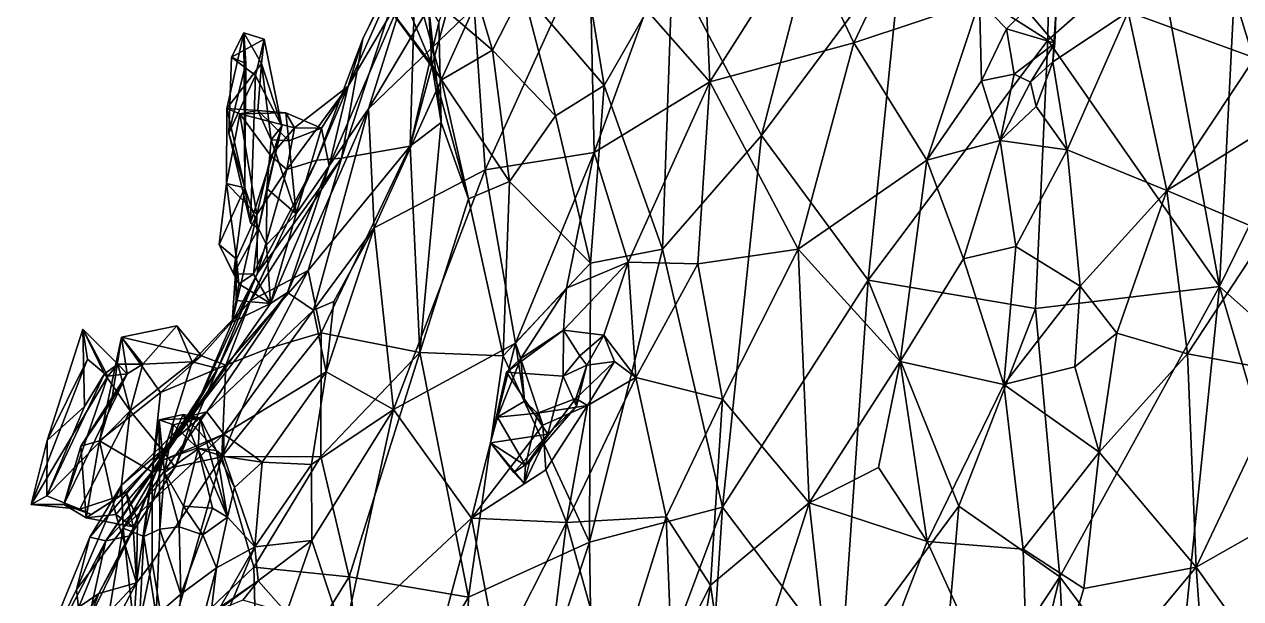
# Model space of a CAD drawing. Header units: metres. Extents: x -0.18 to 0.19, y -0.5 to 0.5.
# Drawn here: x -0.1626 to 0.0336, y 0.1665 to 0.2593 of the extents above; entities that cross this region are included whole.
import ezdxf

# ---------------------------------------------------------------- set-up
doc = ezdxf.new("R2010")
doc.units = ezdxf.units.M

msp = doc.modelspace()

# ---------------------------------------------------------------- linework, layer by layer
at = {"layer": 'Bison'}
for points in [[(0.002981, 0.295977, 0.19899), (-0.021069, 0.2717, 0.213526), (0.002498, 0.256706, 0.234756)], [(0.002498, 0.256706, 0.234756), (0.020011, 0.272136, 0.210443), (0.002981, 0.295977, 0.19899)], [(-0.107091, 0.245607, -0.021538), (-0.100894, 0.26551, 0.011838), (-0.083436, 0.285502, -0.015271)], [(-0.083436, 0.285502, -0.015271), (-0.090079, 0.262039, -0.052742), (-0.107091, 0.245607, -0.021538)], [(-0.016802, 0.281571, -0.135172), (-0.028829, 0.25627, -0.129634), (-0.037026, 0.273678, -0.120817)], [(-0.008512, 0.263023, -0.143715), (-0.028829, 0.25627, -0.129634), (-0.016802, 0.281571, -0.135172)], [(-0.052071, 0.249947, -0.115874), (-0.062323, 0.261654, -0.101345), (-0.053407, 0.280074, -0.105469)], [(-0.053407, 0.280074, -0.105469), (-0.037026, 0.273678, -0.120817), (-0.052071, 0.249947, -0.115874)], [(-0.110387, 0.249286, 0.035088), (-0.097791, 0.277642, 0.047705), (-0.100894, 0.26551, 0.011838)], [(-0.110387, 0.249286, 0.035088), (-0.108056, 0.256926, 0.063908), (-0.097791, 0.277642, 0.047705)], [(-0.099383, 0.274728, 0.087332), (-0.097791, 0.277642, 0.047705), (-0.108056, 0.256926, 0.063908)], [(0.035678, 0.277322, -0.121723), (0.035883, 0.253834, -0.127072), (0.015464, 0.261295, -0.137858)], [(-0.073424, 0.275467, 0.149866), (-0.082237, 0.264725, 0.152268), (-0.069082, 0.249378, 0.166633)], [(-0.058074, 0.268648, 0.175119), (-0.073424, 0.275467, 0.149866), (-0.069082, 0.249378, 0.166633)], [(-0.111496, 0.237636, 0.086246), (-0.099383, 0.274728, 0.087332), (-0.108056, 0.256926, 0.063908)], [(-0.100411, 0.239605, 0.11357), (-0.099383, 0.274728, 0.087332), (-0.111496, 0.237636, 0.086246)], [(-0.092038, 0.270297, 0.113765), (-0.099383, 0.274728, 0.087332), (-0.100411, 0.239605, 0.11357)], [(-0.071448, 0.272866, -0.08375), (-0.088305, 0.235746, -0.082258), (-0.090079, 0.262039, -0.052742)], [(-0.07069, 0.238583, -0.102286), (-0.088305, 0.235746, -0.082258), (-0.071448, 0.272866, -0.08375)], [(-0.071448, 0.272866, -0.08375), (-0.062323, 0.261654, -0.101345), (-0.07069, 0.238583, -0.102286)], [(-0.058074, 0.268648, 0.175119), (-0.043702, 0.241285, 0.21025), (-0.035345, 0.273624, 0.193501)], [(-0.037026, 0.273678, -0.120817), (-0.028829, 0.25627, -0.129634), (-0.052071, 0.249947, -0.115874)], [(-0.043702, 0.241285, 0.21025), (-0.021069, 0.2717, 0.213526), (-0.035345, 0.273624, 0.193501)], [(-0.099643, 0.265844, 0.129969), (-0.087121, 0.255113, 0.144913), (-0.092025, 0.271609, 0.139044)], [(-0.092025, 0.271609, 0.139044), (-0.087121, 0.255113, 0.144913), (-0.082237, 0.264725, 0.152268)], [(-0.026497, 0.217948, 0.24262), (-0.021069, 0.2717, 0.213526), (-0.043702, 0.241285, 0.21025)], [(0.002498, 0.256706, 0.234756), (-0.021069, 0.2717, 0.213526), (-0.026497, 0.217948, 0.24262)], [(0.002498, 0.256706, 0.234756), (0.030162, 0.216927, 0.239333), (0.020011, 0.272136, 0.210443)], [(0.020011, 0.272136, 0.210443), (0.030162, 0.216927, 0.239333), (0.032543, 0.263982, 0.206955)], [(-0.104418, 0.270594, 0.113237), (-0.096903, 0.252782, 0.127214), (-0.106565, 0.265614, 0.120141)], [(-0.104418, 0.270594, 0.113237), (-0.097441, 0.262354, 0.120073), (-0.096903, 0.252782, 0.127214)], [(-0.095789, 0.259529, 0.11866), (-0.092038, 0.270297, 0.113765), (-0.100411, 0.239605, 0.11357)], [(-0.059675, 0.222939, 0.191459), (-0.058074, 0.268648, 0.175119), (-0.069082, 0.249378, 0.166633)], [(-0.043702, 0.241285, 0.21025), (-0.058074, 0.268648, 0.175119), (-0.059675, 0.222939, 0.191459)], [(-0.113452, 0.236424, 0.008786), (-0.100894, 0.26551, 0.011838), (-0.107091, 0.245607, -0.021538)], [(-0.100894, 0.26551, 0.011838), (-0.113452, 0.236424, 0.008786), (-0.110387, 0.249286, 0.035088)], [(-0.099643, 0.265844, 0.129969), (-0.106565, 0.265614, 0.120141), (-0.09534, 0.250285, 0.137505)], [(-0.09534, 0.250285, 0.137505), (-0.106565, 0.265614, 0.120141), (-0.096903, 0.252782, 0.127214)], [(-0.09534, 0.250285, 0.137505), (-0.087121, 0.255113, 0.144913), (-0.099643, 0.265844, 0.129969)], [(-0.082237, 0.264725, 0.152268), (-0.087121, 0.255113, 0.144913), (-0.076953, 0.244501, 0.158602)], [(-0.082237, 0.264725, 0.152268), (-0.076953, 0.244501, 0.158602), (-0.069082, 0.249378, 0.166633)], [(-0.008512, 0.263023, -0.143715), (-0.017058, 0.237318, -0.136712), (-0.028829, 0.25627, -0.129634)], [(-0.017058, 0.237318, -0.136712), (-0.008512, 0.263023, -0.143715), (-0.008196, 0.25012, -0.146245)], [(-0.008512, 0.263023, -0.143715), (-0.001015, 0.261629, -0.150935), (-0.004193, 0.258559, -0.154022)], [(-0.004193, 0.258559, -0.154022), (-0.008196, 0.25012, -0.146245), (-0.008512, 0.263023, -0.143715)], [(0.030162, 0.216927, 0.239333), (0.040524, 0.23803, 0.214196), (0.032543, 0.263982, 0.206955)], [(0.040524, 0.23803, 0.214196), (0.040503, 0.262867, 0.199324), (0.032543, 0.263982, 0.206955)], [(-0.090079, 0.262039, -0.052742), (-0.106182, 0.226392, -0.055138), (-0.107091, 0.245607, -0.021538)], [(-0.090079, 0.262039, -0.052742), (-0.088305, 0.235746, -0.082258), (-0.106182, 0.226392, -0.055138)], [(-0.095789, 0.259529, 0.11866), (-0.095376, 0.243376, 0.126733), (-0.097441, 0.262354, 0.120073)], [(-0.096903, 0.252782, 0.127214), (-0.097441, 0.262354, 0.120073), (-0.095376, 0.243376, 0.126733)], [(-0.062323, 0.261654, -0.101345), (-0.052071, 0.249947, -0.115874), (-0.07069, 0.238583, -0.102286)], [(-0.001015, 0.261629, -0.150935), (0.00361, 0.2562, -0.156651), (-0.004193, 0.258559, -0.154022)], [(-0.001015, 0.261629, -0.150935), (0.003823, 0.262026, -0.147932), (0.00361, 0.2562, -0.156651)], [(0.00361, 0.2562, -0.156651), (0.003823, 0.262026, -0.147932), (0.003292, 0.253187, -0.146191)], [(0.003823, 0.262026, -0.147932), (0.015464, 0.261295, -0.137858), (0.003292, 0.253187, -0.146191)], [(0.003292, 0.253187, -0.146191), (0.015464, 0.261295, -0.137858), (0.005618, 0.239004, -0.144301)], [(0.015464, 0.261295, -0.137858), (0.021676, 0.23244, -0.134062), (0.005618, 0.239004, -0.144301)], [(0.015464, 0.261295, -0.137858), (0.035883, 0.253834, -0.127072), (0.021676, 0.23244, -0.134062)], [(-0.100411, 0.239605, 0.11357), (-0.095376, 0.243376, 0.126733), (-0.095789, 0.259529, 0.11866)], [(-0.127218, 0.257868, -0.013602), (-0.127095, 0.23287, -0.005795), (-0.129962, 0.245638, 0.00713)], [(-0.127218, 0.257868, -0.013602), (-0.129962, 0.245638, 0.00713), (-0.124388, 0.252933, -0.004897)], [(-0.123933, 0.256841, -0.015615), (-0.129206, 0.253964, -0.019741), (-0.127218, 0.257868, -0.013602)], [(-0.129206, 0.253964, -0.019741), (-0.126935, 0.25292, -0.015453), (-0.127218, 0.257868, -0.013602)], [(-0.126935, 0.25292, -0.015453), (-0.127095, 0.23287, -0.005795), (-0.127218, 0.257868, -0.013602)], [(-0.123933, 0.256841, -0.015615), (-0.127218, 0.257868, -0.013602), (-0.124388, 0.252933, -0.004897)], [(-0.002953, 0.251205, -0.152131), (-0.008196, 0.25012, -0.146245), (-0.004193, 0.258559, -0.154022)], [(-0.004193, 0.258559, -0.154022), (0.00361, 0.2562, -0.156651), (-0.002953, 0.251205, -0.152131)], [(-0.123933, 0.256841, -0.015615), (-0.125361, 0.251018, -0.020542), (-0.129206, 0.253964, -0.019741)], [(-0.125361, 0.251018, -0.020542), (-0.123933, 0.256841, -0.015615), (-0.121107, 0.242815, -0.007391)], [(-0.121107, 0.242815, -0.007391), (-0.123933, 0.256841, -0.015615), (-0.124388, 0.252933, -0.004897)], [(-0.115451, 0.237324, 0.059103), (-0.108056, 0.256926, 0.063908), (-0.110387, 0.249286, 0.035088)], [(-0.111496, 0.237636, 0.086246), (-0.108056, 0.256926, 0.063908), (-0.115451, 0.237324, 0.059103)], [(-0.028829, 0.25627, -0.129634), (-0.03778, 0.222947, -0.130308), (-0.052071, 0.249947, -0.115874)], [(-0.017058, 0.237318, -0.136712), (-0.03778, 0.222947, -0.130308), (-0.028829, 0.25627, -0.129634)], [(0.00047, 0.213353, 0.254604), (0.002498, 0.256706, 0.234756), (-0.026497, 0.217948, 0.24262)], [(0.00361, 0.2562, -0.156651), (-0.000333, 0.249905, -0.148883), (-0.002953, 0.251205, -0.152131)], [(0.00361, 0.2562, -0.156651), (0.003292, 0.253187, -0.146191), (-0.000333, 0.249905, -0.148883)], [(0.002498, 0.256706, 0.234756), (0.00047, 0.213353, 0.254604), (0.030162, 0.216927, 0.239333)], [(-0.129206, 0.253964, -0.019741), (-0.125361, 0.251018, -0.020542), (-0.129649, 0.241697, -0.017805)], [(-0.126935, 0.25292, -0.015453), (-0.129206, 0.253964, -0.019741), (-0.129649, 0.241697, -0.017805)], [(-0.09534, 0.250285, 0.137505), (-0.084359, 0.233853, 0.154418), (-0.087121, 0.255113, 0.144913)], [(-0.087121, 0.255113, 0.144913), (-0.084359, 0.233853, 0.154418), (-0.076953, 0.244501, 0.158602)], [(0.000587, 0.246012, -0.145771), (-0.000333, 0.249905, -0.148883), (0.003292, 0.253187, -0.146191)], [(0.000587, 0.246012, -0.145771), (0.003292, 0.253187, -0.146191), (0.005618, 0.239004, -0.144301)], [(0.036148, 0.241427, -0.128347), (0.021676, 0.23244, -0.134062), (0.035883, 0.253834, -0.127072)], [(-0.124388, 0.252933, -0.004897), (-0.129962, 0.245638, 0.00713), (-0.124968, 0.245319, 0.009511)], [(-0.127095, 0.23287, -0.005795), (-0.126935, 0.25292, -0.015453), (-0.129649, 0.241697, -0.017805)], [(-0.124388, 0.252933, -0.004897), (-0.124968, 0.245319, 0.009511), (-0.122829, 0.240616, 0.004494)], [(-0.121107, 0.242815, -0.007391), (-0.124388, 0.252933, -0.004897), (-0.122829, 0.240616, 0.004494)], [(-0.090983, 0.231073, 0.141822), (-0.096903, 0.252782, 0.127214), (-0.095376, 0.243376, 0.126733)], [(-0.09534, 0.250285, 0.137505), (-0.096903, 0.252782, 0.127214), (-0.090983, 0.231073, 0.141822)], [(-0.005217, 0.240492, -0.143097), (-0.008196, 0.25012, -0.146245), (-0.002953, 0.251205, -0.152131)], [(-0.005217, 0.240492, -0.143097), (-0.002953, 0.251205, -0.152131), (-0.000333, 0.249905, -0.148883)], [(-0.125361, 0.251018, -0.020542), (-0.12613, 0.227171, -0.009727), (-0.129649, 0.241697, -0.017805)], [(-0.125361, 0.251018, -0.020542), (-0.121107, 0.242815, -0.007391), (-0.12613, 0.227171, -0.009727)], [(-0.115451, 0.237324, 0.059103), (-0.110387, 0.249286, 0.035088), (-0.120308, 0.235836, 0.039008)], [(-0.119035, 0.24252, 0.027404), (-0.120308, 0.235836, 0.039008), (-0.110387, 0.249286, 0.035088)], [(-0.110387, 0.249286, 0.035088), (-0.114678, 0.242468, 0.022063), (-0.119035, 0.24252, 0.027404)], [(-0.110387, 0.249286, 0.035088), (-0.113452, 0.236424, 0.008786), (-0.114678, 0.242468, 0.022063)], [(-0.084359, 0.233853, 0.154418), (-0.09534, 0.250285, 0.137505), (-0.090983, 0.231073, 0.141822)], [(-0.069082, 0.249378, 0.166633), (-0.076953, 0.244501, 0.158602), (-0.071277, 0.220702, 0.17227)], [(-0.069082, 0.249378, 0.166633), (-0.071277, 0.220702, 0.17227), (-0.059675, 0.222939, 0.191459)], [(-0.07069, 0.238583, -0.102286), (-0.052071, 0.249947, -0.115874), (-0.065215, 0.220848, -0.118756)], [(-0.065215, 0.220848, -0.118756), (-0.052071, 0.249947, -0.115874), (-0.053982, 0.220583, -0.126327)], [(-0.03778, 0.222947, -0.130308), (-0.053982, 0.220583, -0.126327), (-0.052071, 0.249947, -0.115874)], [(-0.005217, 0.240492, -0.143097), (-0.017058, 0.237318, -0.136712), (-0.008196, 0.25012, -0.146245)], [(-0.000333, 0.249905, -0.148883), (0.000587, 0.246012, -0.145771), (-0.005217, 0.240492, -0.143097)], [(-0.129962, 0.245638, 0.00713), (-0.127095, 0.23287, -0.005795), (-0.130052, 0.233532, 0.011308)], [(-0.130052, 0.233532, 0.011308), (-0.127892, 0.244827, 0.019827), (-0.129962, 0.245638, 0.00713)], [(-0.127892, 0.244827, 0.019827), (-0.124968, 0.245319, 0.009511), (-0.129962, 0.245638, 0.00713)], [(-0.127892, 0.244827, 0.019827), (-0.120431, 0.244971, 0.018674), (-0.124968, 0.245319, 0.009511)], [(-0.119965, 0.240431, 0.013519), (-0.122829, 0.240616, 0.004494), (-0.124968, 0.245319, 0.009511)], [(-0.119965, 0.240431, 0.013519), (-0.124968, 0.245319, 0.009511), (-0.120431, 0.244971, 0.018674)], [(-0.107091, 0.245607, -0.021538), (-0.115974, 0.213072, -0.032063), (-0.120212, 0.215917, -0.00347)], [(-0.113452, 0.236424, 0.008786), (-0.107091, 0.245607, -0.021538), (-0.120212, 0.215917, -0.00347)], [(-0.106182, 0.226392, -0.055138), (-0.115974, 0.213072, -0.032063), (-0.107091, 0.245607, -0.021538)], [(-0.005217, 0.240492, -0.143097), (0.000587, 0.246012, -0.145771), (0.005618, 0.239004, -0.144301)], [(-0.130052, 0.233532, 0.011308), (-0.125132, 0.228531, 0.028109), (-0.127892, 0.244827, 0.019827)], [(-0.120431, 0.244971, 0.018674), (-0.127892, 0.244827, 0.019827), (-0.119035, 0.24252, 0.027404)], [(-0.125132, 0.228531, 0.028109), (-0.122884, 0.238006, 0.028427), (-0.127892, 0.244827, 0.019827)], [(-0.127892, 0.244827, 0.019827), (-0.122884, 0.238006, 0.028427), (-0.119035, 0.24252, 0.027404)], [(-0.120431, 0.244971, 0.018674), (-0.114678, 0.242468, 0.022063), (-0.119965, 0.240431, 0.013519)], [(-0.119035, 0.24252, 0.027404), (-0.114678, 0.242468, 0.022063), (-0.120431, 0.244971, 0.018674)], [(-0.095376, 0.243376, 0.126733), (-0.100411, 0.239605, 0.11357), (-0.098821, 0.206255, 0.140696)], [(-0.095376, 0.243376, 0.126733), (-0.098821, 0.206255, 0.140696), (-0.090983, 0.231073, 0.141822)], [(-0.071277, 0.220702, 0.17227), (-0.076953, 0.244501, 0.158602), (-0.084359, 0.233853, 0.154418)], [(-0.129649, 0.241697, -0.017805), (-0.12613, 0.227171, -0.009727), (-0.127095, 0.23287, -0.005795)], [(-0.12613, 0.227171, -0.009727), (-0.121107, 0.242815, -0.007391), (-0.124866, 0.226268, -0.004048)], [(-0.121107, 0.242815, -0.007391), (-0.123501, 0.232737, 0.002658), (-0.124866, 0.226268, -0.004048)], [(-0.122829, 0.240616, 0.004494), (-0.123501, 0.232737, 0.002658), (-0.121107, 0.242815, -0.007391)], [(-0.119035, 0.24252, 0.027404), (-0.122884, 0.238006, 0.028427), (-0.120308, 0.235836, 0.039008)], [(-0.11881, 0.228654, 0.009773), (-0.119965, 0.240431, 0.013519), (-0.114678, 0.242468, 0.022063)], [(-0.114678, 0.242468, 0.022063), (-0.113452, 0.236424, 0.008786), (-0.11881, 0.228654, 0.009773)], [(0.036148, 0.241427, -0.128347), (0.037854, 0.225581, -0.127014), (0.021676, 0.23244, -0.134062)], [(-0.123501, 0.232737, 0.002658), (-0.122829, 0.240616, 0.004494), (-0.11881, 0.228654, 0.009773)], [(-0.119965, 0.240431, 0.013519), (-0.11881, 0.228654, 0.009773), (-0.122829, 0.240616, 0.004494)], [(-0.111496, 0.237636, 0.086246), (-0.116836, 0.219485, 0.109625), (-0.100411, 0.239605, 0.11357)], [(-0.100411, 0.239605, 0.11357), (-0.116836, 0.219485, 0.109625), (-0.114772, 0.209443, 0.126552)], [(-0.100411, 0.239605, 0.11357), (-0.114772, 0.209443, 0.126552), (-0.098821, 0.206255, 0.140696)], [(-0.059675, 0.222939, 0.191459), (-0.050011, 0.181244, 0.220756), (-0.043702, 0.241285, 0.21025)], [(-0.050011, 0.181244, 0.220756), (-0.026497, 0.217948, 0.24262), (-0.043702, 0.241285, 0.21025)], [(-0.017058, 0.237318, -0.136712), (-0.005217, 0.240492, -0.143097), (-0.011097, 0.221402, -0.139752)], [(-0.00269, 0.223347, -0.145108), (-0.011097, 0.221402, -0.139752), (-0.005217, 0.240492, -0.143097)], [(-0.00269, 0.223347, -0.145108), (-0.005217, 0.240492, -0.143097), (0.005618, 0.239004, -0.144301)], [(-0.122358, 0.222741, 0.074562), (-0.126162, 0.214621, 0.09447), (-0.111496, 0.237636, 0.086246)], [(-0.126162, 0.214621, 0.09447), (-0.116836, 0.219485, 0.109625), (-0.111496, 0.237636, 0.086246)], [(-0.120308, 0.235836, 0.039008), (-0.122884, 0.238006, 0.028427), (-0.125132, 0.228531, 0.028109)], [(-0.111496, 0.237636, 0.086246), (-0.115451, 0.237324, 0.059103), (-0.122358, 0.222741, 0.074562)], [(-0.088305, 0.235746, -0.082258), (-0.07069, 0.238583, -0.102286), (-0.083387, 0.20776, -0.109637)], [(-0.083387, 0.20776, -0.109637), (-0.07069, 0.238583, -0.102286), (-0.075169, 0.216658, -0.113403)], [(-0.07069, 0.238583, -0.102286), (-0.065215, 0.220848, -0.118756), (-0.075169, 0.216658, -0.113403)], [(0.007696, 0.216969, -0.144329), (-0.00269, 0.223347, -0.145108), (0.005618, 0.239004, -0.144301)], [(0.007696, 0.216969, -0.144329), (0.005618, 0.239004, -0.144301), (0.021676, 0.23244, -0.134062)], [(0.046369, 0.202513, 0.220374), (0.040524, 0.23803, 0.214196), (0.030162, 0.216927, 0.239333)], [(-0.120308, 0.235836, 0.039008), (-0.125132, 0.228531, 0.028109), (-0.125006, 0.219069, 0.0534)], [(-0.122358, 0.222741, 0.074562), (-0.115451, 0.237324, 0.059103), (-0.125006, 0.219069, 0.0534)], [(-0.115451, 0.237324, 0.059103), (-0.120308, 0.235836, 0.039008), (-0.125006, 0.219069, 0.0534)], [(-0.122922, 0.214173, 0.013275), (-0.11881, 0.228654, 0.009773), (-0.113452, 0.236424, 0.008786)], [(-0.120212, 0.215917, -0.00347), (-0.122922, 0.214173, 0.013275), (-0.113452, 0.236424, 0.008786)], [(-0.088305, 0.235746, -0.082258), (-0.103085, 0.197069, -0.087605), (-0.106182, 0.226392, -0.055138)], [(-0.088305, 0.235746, -0.082258), (-0.083387, 0.20776, -0.109637), (-0.103085, 0.197069, -0.087605)], [(-0.017058, 0.237318, -0.136712), (-0.021314, 0.204795, -0.132317), (-0.03778, 0.222947, -0.130308)], [(-0.017058, 0.237318, -0.136712), (-0.011097, 0.221402, -0.139752), (-0.021314, 0.204795, -0.132317)], [(-0.130052, 0.233532, 0.011308), (-0.131197, 0.223701, 0.00681), (-0.128388, 0.221303, 0.018417)], [(-0.127095, 0.23287, -0.005795), (-0.131197, 0.223701, 0.00681), (-0.130052, 0.233532, 0.011308)], [(-0.128388, 0.221303, 0.018417), (-0.125132, 0.228531, 0.028109), (-0.130052, 0.233532, 0.011308)], [(-0.084359, 0.233853, 0.154418), (-0.090983, 0.231073, 0.141822), (-0.085367, 0.205714, 0.159981)], [(-0.071277, 0.220702, 0.17227), (-0.084359, 0.233853, 0.154418), (-0.085367, 0.205714, 0.159981)], [(-0.131197, 0.223701, 0.00681), (-0.127095, 0.23287, -0.005795), (-0.128887, 0.218949, 0.002835)], [(-0.124866, 0.226268, -0.004048), (-0.128887, 0.218949, 0.002835), (-0.127095, 0.23287, -0.005795)], [(-0.124866, 0.226268, -0.004048), (-0.127095, 0.23287, -0.005795), (-0.12613, 0.227171, -0.009727)], [(-0.123563, 0.223645, 0.007602), (-0.124866, 0.226268, -0.004048), (-0.123501, 0.232737, 0.002658)], [(-0.123501, 0.232737, 0.002658), (-0.11881, 0.228654, 0.009773), (-0.123563, 0.223645, 0.007602)], [(0.013603, 0.209385, -0.13629), (0.007696, 0.216969, -0.144329), (0.021676, 0.23244, -0.134062)], [(0.025001, 0.206019, -0.131538), (0.013603, 0.209385, -0.13629), (0.021676, 0.23244, -0.134062)], [(0.037854, 0.225581, -0.127014), (0.025001, 0.206019, -0.131538), (0.021676, 0.23244, -0.134062)], [(-0.098821, 0.206255, 0.140696), (-0.085367, 0.205714, 0.159981), (-0.090983, 0.231073, 0.141822)], [(-0.128388, 0.221303, 0.018417), (-0.129131, 0.211171, 0.031741), (-0.125132, 0.228531, 0.028109)], [(-0.125006, 0.219069, 0.0534), (-0.125132, 0.228531, 0.028109), (-0.129131, 0.211171, 0.031741)], [(-0.11881, 0.228654, 0.009773), (-0.122922, 0.214173, 0.013275), (-0.123563, 0.223645, 0.007602)], [(-0.128887, 0.218949, 0.002835), (-0.124866, 0.226268, -0.004048), (-0.125669, 0.218895, 0.008798)], [(-0.124866, 0.226268, -0.004048), (-0.123563, 0.223645, 0.007602), (-0.125669, 0.218895, 0.008798)], [(-0.106182, 0.226392, -0.055138), (-0.112735, 0.214474, -0.047451), (-0.115974, 0.213072, -0.032063)], [(-0.112735, 0.214474, -0.047451), (-0.106182, 0.226392, -0.055138), (-0.113974, 0.203123, -0.054409)], [(-0.106182, 0.226392, -0.055138), (-0.103085, 0.197069, -0.087605), (-0.113974, 0.203123, -0.054409)], [(0.037854, 0.225581, -0.127014), (0.041325, 0.203029, -0.131385), (0.025001, 0.206019, -0.131538)], [(-0.131404, 0.203659, 0.078994), (-0.122358, 0.222741, 0.074562), (-0.125006, 0.219069, 0.0534)], [(-0.131404, 0.203659, 0.078994), (-0.126162, 0.214621, 0.09447), (-0.122358, 0.222741, 0.074562)], [(-0.128049, 0.217363, 0.012581), (-0.128388, 0.221303, 0.018417), (-0.131197, 0.223701, 0.00681)], [(-0.128049, 0.217363, 0.012581), (-0.131197, 0.223701, 0.00681), (-0.128887, 0.218949, 0.002835)], [(-0.125669, 0.218895, 0.008798), (-0.123563, 0.223645, 0.007602), (-0.122922, 0.214173, 0.013275)], [(-0.059675, 0.222939, 0.191459), (-0.071277, 0.220702, 0.17227), (-0.071457, 0.175612, 0.184801)], [(-0.059675, 0.222939, 0.191459), (-0.071457, 0.175612, 0.184801), (-0.050011, 0.181244, 0.220756)], [(-0.03778, 0.222947, -0.130308), (-0.049996, 0.198687, -0.133787), (-0.053982, 0.220583, -0.126327)], [(-0.03778, 0.222947, -0.130308), (-0.035996, 0.18197, -0.131551), (-0.049996, 0.198687, -0.133787)], [(-0.03778, 0.222947, -0.130308), (-0.021314, 0.204795, -0.132317), (-0.035996, 0.18197, -0.131551)], [(-0.011097, 0.221402, -0.139752), (-0.00269, 0.223347, -0.145108), (-0.004595, 0.201057, -0.139804)], [(-0.004595, 0.201057, -0.139804), (-0.00269, 0.223347, -0.145108), (0.007696, 0.216969, -0.144329)], [(-0.128388, 0.221303, 0.018417), (-0.12849, 0.214655, 0.019016), (-0.129131, 0.211171, 0.031741)], [(-0.128049, 0.217363, 0.012581), (-0.12849, 0.214655, 0.019016), (-0.128388, 0.221303, 0.018417)], [(-0.085367, 0.205714, 0.159981), (-0.071457, 0.175612, 0.184801), (-0.071277, 0.220702, 0.17227)], [(-0.075169, 0.216658, -0.113403), (-0.065215, 0.220848, -0.118756), (-0.075632, 0.209855, -0.124466)], [(-0.075632, 0.209855, -0.124466), (-0.065215, 0.220848, -0.118756), (-0.069129, 0.209072, -0.126466)], [(-0.065215, 0.220848, -0.118756), (-0.063963, 0.202192, -0.131947), (-0.069129, 0.209072, -0.126466)], [(-0.063963, 0.202192, -0.131947), (-0.065215, 0.220848, -0.118756), (-0.053982, 0.220583, -0.126327)], [(-0.053982, 0.220583, -0.126327), (-0.049996, 0.198687, -0.133787), (-0.063963, 0.202192, -0.131947)], [(-0.004595, 0.201057, -0.139804), (-0.021314, 0.204795, -0.132317), (-0.011097, 0.221402, -0.139752)], [(-0.125006, 0.219069, 0.0534), (-0.134589, 0.198255, 0.053354), (-0.131404, 0.203659, 0.078994)], [(-0.134589, 0.198255, 0.053354), (-0.125006, 0.219069, 0.0534), (-0.129131, 0.211171, 0.031741)], [(-0.116836, 0.219485, 0.109625), (-0.126162, 0.214621, 0.09447), (-0.130118, 0.20419, 0.110442)], [(-0.116836, 0.219485, 0.109625), (-0.130118, 0.20419, 0.110442), (-0.123468, 0.206844, 0.120068)], [(-0.128887, 0.218949, 0.002835), (-0.125669, 0.218895, 0.008798), (-0.128049, 0.217363, 0.012581)], [(-0.125669, 0.218895, 0.008798), (-0.122922, 0.214173, 0.013275), (-0.128049, 0.217363, 0.012581)], [(-0.116836, 0.219485, 0.109625), (-0.123468, 0.206844, 0.120068), (-0.114772, 0.209443, 0.126552)], [(-0.030781, 0.155783, 0.242659), (-0.026497, 0.217948, 0.24262), (-0.050011, 0.181244, 0.220756)], [(-0.011875, 0.18142, 0.251424), (-0.026497, 0.217948, 0.24262), (-0.030781, 0.155783, 0.242659)], [(0.00047, 0.213353, 0.254604), (-0.026497, 0.217948, 0.24262), (-0.011875, 0.18142, 0.251424)], [(-0.135551, 0.196069, 0.023228), (-0.122922, 0.214173, 0.013275), (-0.120212, 0.215917, -0.00347)], [(-0.133185, 0.196691, -0.007506), (-0.135551, 0.196069, 0.023228), (-0.120212, 0.215917, -0.00347)], [(-0.115974, 0.213072, -0.032063), (-0.133185, 0.196691, -0.007506), (-0.120212, 0.215917, -0.00347)], [(-0.122922, 0.214173, 0.013275), (-0.12849, 0.214655, 0.019016), (-0.128049, 0.217363, 0.012581)], [(-0.075169, 0.216658, -0.113403), (-0.08254, 0.205308, -0.118954), (-0.083387, 0.20776, -0.109637)], [(-0.08254, 0.205308, -0.118954), (-0.075169, 0.216658, -0.113403), (-0.075632, 0.209855, -0.124466)], [(0.007696, 0.216969, -0.144329), (0.006816, 0.203926, -0.139969), (-0.004595, 0.201057, -0.139804)], [(0.00047, 0.213353, 0.254604), (0.004441, 0.170026, 0.253286), (0.030162, 0.216927, 0.239333)], [(0.030162, 0.216927, 0.239333), (0.004441, 0.170026, 0.253286), (0.022854, 0.145178, 0.248145)], [(0.007696, 0.216969, -0.144329), (0.013603, 0.209385, -0.13629), (0.006816, 0.203926, -0.139969)], [(0.046631, 0.161092, 0.230061), (0.030162, 0.216927, 0.239333), (0.022854, 0.145178, 0.248145)], [(0.046631, 0.161092, 0.230061), (0.046369, 0.202513, 0.220374), (0.030162, 0.216927, 0.239333)], [(-0.135584, 0.204716, 0.0872), (-0.134074, 0.205723, 0.097102), (-0.126162, 0.214621, 0.09447)], [(-0.131404, 0.203659, 0.078994), (-0.135584, 0.204716, 0.0872), (-0.126162, 0.214621, 0.09447)], [(-0.122922, 0.214173, 0.013275), (-0.135551, 0.196069, 0.023228), (-0.129131, 0.211171, 0.031741)], [(-0.134074, 0.205723, 0.097102), (-0.130118, 0.20419, 0.110442), (-0.126162, 0.214621, 0.09447)], [(-0.122922, 0.214173, 0.013275), (-0.129131, 0.211171, 0.031741), (-0.12849, 0.214655, 0.019016)], [(-0.112735, 0.214474, -0.047451), (-0.113974, 0.203123, -0.054409), (-0.115974, 0.213072, -0.032063)], [(-0.115974, 0.213072, -0.032063), (-0.130447, 0.193054, -0.033851), (-0.133185, 0.196691, -0.007506)], [(-0.115974, 0.213072, -0.032063), (-0.113974, 0.203123, -0.054409), (-0.130447, 0.193054, -0.033851)], [(0.00047, 0.213353, 0.254604), (-0.011875, 0.18142, 0.251424), (0.004441, 0.170026, 0.253286)], [(-0.152912, 0.197515, 0.047302), (-0.158957, 0.192028, 0.049776), (-0.153206, 0.210003, 0.04775)], [(-0.158957, 0.192028, 0.049776), (-0.152454, 0.20515, 0.052573), (-0.153206, 0.210003, 0.04775)], [(-0.147537, 0.204367, 0.062027), (-0.149723, 0.20281, 0.052957), (-0.153206, 0.210003, 0.04775)], [(-0.153206, 0.210003, 0.04775), (-0.152454, 0.20515, 0.052573), (-0.14919, 0.202412, 0.068386)], [(-0.153206, 0.210003, 0.04775), (-0.14919, 0.202412, 0.068386), (-0.147537, 0.204367, 0.062027)], [(-0.152912, 0.197515, 0.047302), (-0.153206, 0.210003, 0.04775), (-0.149723, 0.20281, 0.052957)], [(-0.146991, 0.208724, 0.091973), (-0.134074, 0.205723, 0.097102), (-0.138035, 0.210536, 0.087829)], [(-0.14355, 0.204363, 0.077136), (-0.146991, 0.208724, 0.091973), (-0.138035, 0.210536, 0.087829)], [(-0.135584, 0.204716, 0.0872), (-0.14355, 0.204363, 0.077136), (-0.138035, 0.210536, 0.087829)], [(-0.135584, 0.204716, 0.0872), (-0.138035, 0.210536, 0.087829), (-0.134074, 0.205723, 0.097102)], [(-0.135551, 0.196069, 0.023228), (-0.134589, 0.198255, 0.053354), (-0.129131, 0.211171, 0.031741)], [(-0.150537, 0.191961, 0.098744), (-0.146991, 0.208724, 0.091973), (-0.148583, 0.198337, 0.089339)], [(-0.146991, 0.208724, 0.091973), (-0.150537, 0.191961, 0.098744), (-0.140671, 0.199764, 0.102597)], [(-0.146991, 0.208724, 0.091973), (-0.146042, 0.202801, 0.078582), (-0.148583, 0.198337, 0.089339)], [(-0.140671, 0.199764, 0.102597), (-0.134074, 0.205723, 0.097102), (-0.146991, 0.208724, 0.091973)], [(-0.14355, 0.204363, 0.077136), (-0.146042, 0.202801, 0.078582), (-0.146991, 0.208724, 0.091973)], [(-0.123468, 0.206844, 0.120068), (-0.130791, 0.189377, 0.128577), (-0.114772, 0.209443, 0.126552)], [(-0.130791, 0.189377, 0.128577), (-0.114813, 0.189468, 0.139505), (-0.114772, 0.209443, 0.126552)], [(-0.114813, 0.189468, 0.139505), (-0.098821, 0.206255, 0.140696), (-0.114772, 0.209443, 0.126552)], [(-0.084833, 0.203091, -0.125562), (-0.08254, 0.205308, -0.118954), (-0.075632, 0.209855, -0.124466)], [(-0.075695, 0.20245, -0.13609), (-0.084833, 0.203091, -0.125562), (-0.075632, 0.209855, -0.124466)], [(-0.073008, 0.205704, -0.128986), (-0.075695, 0.20245, -0.13609), (-0.075632, 0.209855, -0.124466)], [(-0.073008, 0.205704, -0.128986), (-0.075632, 0.209855, -0.124466), (-0.069129, 0.209072, -0.126466)], [(-0.073008, 0.205704, -0.128986), (-0.069129, 0.209072, -0.126466), (-0.071867, 0.20422, -0.132922)], [(-0.071867, 0.20422, -0.132922), (-0.069129, 0.209072, -0.126466), (-0.067407, 0.204789, -0.128312)], [(-0.063963, 0.202192, -0.131947), (-0.067407, 0.204789, -0.128312), (-0.069129, 0.209072, -0.126466)], [(0.013603, 0.209385, -0.13629), (0.01076, 0.190161, -0.137216), (0.006816, 0.203926, -0.139969)], [(0.01076, 0.190161, -0.137216), (0.013603, 0.209385, -0.13629), (0.025001, 0.206019, -0.131538)], [(-0.130118, 0.20419, 0.110442), (-0.130791, 0.189377, 0.128577), (-0.123468, 0.206844, 0.120068)], [(-0.114813, 0.189468, 0.139505), (-0.110235, 0.170004, 0.148541), (-0.098821, 0.206255, 0.140696)], [(-0.090986, 0.166726, 0.160642), (-0.098821, 0.206255, 0.140696), (-0.110235, 0.170004, 0.148541)], [(-0.083387, 0.20776, -0.109637), (-0.090514, 0.179514, -0.127322), (-0.103085, 0.197069, -0.087605)], [(-0.090986, 0.166726, 0.160642), (-0.085367, 0.205714, 0.159981), (-0.098821, 0.206255, 0.140696)], [(-0.090514, 0.179514, -0.127322), (-0.083387, 0.20776, -0.109637), (-0.07897, 0.194534, -0.125042)], [(-0.083387, 0.20776, -0.109637), (-0.08254, 0.205308, -0.118954), (-0.081938, 0.198408, -0.122489)], [(-0.07897, 0.194534, -0.125042), (-0.083387, 0.20776, -0.109637), (-0.081938, 0.198408, -0.122489)], [(-0.152454, 0.20515, 0.052573), (-0.158957, 0.192028, 0.049776), (-0.161539, 0.18172, 0.062376)], [(-0.152454, 0.20515, 0.052573), (-0.161539, 0.18172, 0.062376), (-0.14919, 0.202412, 0.068386)], [(-0.145582, 0.196824, 0.071154), (-0.149723, 0.20281, 0.052957), (-0.147537, 0.204367, 0.062027)], [(-0.146042, 0.202801, 0.078582), (-0.147537, 0.204367, 0.062027), (-0.14919, 0.202412, 0.068386)], [(-0.146042, 0.202801, 0.078582), (-0.14355, 0.204363, 0.077136), (-0.147537, 0.204367, 0.062027)], [(-0.14355, 0.204363, 0.077136), (-0.145582, 0.196824, 0.071154), (-0.147537, 0.204367, 0.062027)], [(-0.135584, 0.204716, 0.0872), (-0.140136, 0.190165, 0.083839), (-0.145582, 0.196824, 0.071154)], [(-0.135584, 0.204716, 0.0872), (-0.145582, 0.196824, 0.071154), (-0.14355, 0.204363, 0.077136)], [(-0.130791, 0.189377, 0.128577), (-0.130118, 0.20419, 0.110442), (-0.142015, 0.186952, 0.110286)], [(-0.140671, 0.199764, 0.102597), (-0.142015, 0.186952, 0.110286), (-0.130118, 0.20419, 0.110442)], [(-0.130118, 0.20419, 0.110442), (-0.134074, 0.205723, 0.097102), (-0.140671, 0.199764, 0.102597)], [(-0.135584, 0.204716, 0.0872), (-0.131404, 0.203659, 0.078994), (-0.140136, 0.190165, 0.083839)], [(-0.090986, 0.166726, 0.160642), (-0.071457, 0.175612, 0.184801), (-0.085367, 0.205714, 0.159981)], [(-0.086329, 0.195788, -0.129192), (-0.081938, 0.198408, -0.122489), (-0.08254, 0.205308, -0.118954)], [(-0.084833, 0.203091, -0.125562), (-0.086329, 0.195788, -0.129192), (-0.08254, 0.205308, -0.118954)], [(-0.073008, 0.205704, -0.128986), (-0.071867, 0.20422, -0.132922), (-0.075695, 0.20245, -0.13609)], [(-0.073561, 0.197573, -0.137703), (-0.075695, 0.20245, -0.13609), (-0.071867, 0.20422, -0.132922)], [(-0.071766, 0.197674, -0.129192), (-0.073666, 0.198815, -0.130344), (-0.067407, 0.204789, -0.128312)], [(-0.071867, 0.20422, -0.132922), (-0.067407, 0.204789, -0.128312), (-0.073666, 0.198815, -0.130344)], [(-0.071867, 0.20422, -0.132922), (-0.073666, 0.198815, -0.130344), (-0.073561, 0.197573, -0.137703)], [(-0.071766, 0.197674, -0.129192), (-0.067407, 0.204789, -0.128312), (-0.063963, 0.202192, -0.131947)], [(-0.021314, 0.204795, -0.132317), (-0.024816, 0.187672, -0.130664), (-0.035996, 0.18197, -0.131551)], [(-0.021314, 0.204795, -0.132317), (-0.016994, 0.175736, -0.132126), (-0.024816, 0.187672, -0.130664)], [(-0.021314, 0.204795, -0.132317), (-0.004595, 0.201057, -0.139804), (-0.016994, 0.175736, -0.132126)], [(0.026436, 0.171588, -0.131059), (0.01076, 0.190161, -0.137216), (0.025001, 0.206019, -0.131538)], [(0.026436, 0.171588, -0.131059), (0.025001, 0.206019, -0.131538), (0.041325, 0.203029, -0.131385)], [(-0.156261, 0.181692, 0.07572), (-0.14919, 0.202412, 0.068386), (-0.161539, 0.18172, 0.062376)], [(-0.145582, 0.196824, 0.071154), (-0.159031, 0.183111, 0.058454), (-0.149723, 0.20281, 0.052957)], [(-0.149723, 0.20281, 0.052957), (-0.159031, 0.183111, 0.058454), (-0.152912, 0.197515, 0.047302)], [(-0.156261, 0.181692, 0.07572), (-0.146042, 0.202801, 0.078582), (-0.14919, 0.202412, 0.068386)], [(-0.146042, 0.202801, 0.078582), (-0.156261, 0.181692, 0.07572), (-0.153509, 0.191119, 0.087825)], [(-0.146042, 0.202801, 0.078582), (-0.153509, 0.191119, 0.087825), (-0.148583, 0.198337, 0.089339)], [(-0.140136, 0.190165, 0.083839), (-0.131404, 0.203659, 0.078994), (-0.13833, 0.187739, 0.070307)], [(-0.134589, 0.198255, 0.053354), (-0.13833, 0.187739, 0.070307), (-0.131404, 0.203659, 0.078994)], [(-0.113974, 0.203123, -0.054409), (-0.124275, 0.188541, -0.05487), (-0.130447, 0.193054, -0.033851)], [(-0.113974, 0.203123, -0.054409), (-0.116322, 0.188176, -0.07145), (-0.124275, 0.188541, -0.05487)], [(-0.116322, 0.188176, -0.07145), (-0.113974, 0.203123, -0.054409), (-0.103085, 0.197069, -0.087605)], [(-0.084833, 0.203091, -0.125562), (-0.087446, 0.191667, -0.138587), (-0.086329, 0.195788, -0.129192)], [(-0.087446, 0.191667, -0.138587), (-0.084833, 0.203091, -0.125562), (-0.078192, 0.193066, -0.144726)], [(-0.075695, 0.20245, -0.13609), (-0.078192, 0.193066, -0.144726), (-0.084833, 0.203091, -0.125562)], [(-0.075695, 0.20245, -0.13609), (-0.073561, 0.197573, -0.137703), (-0.078192, 0.193066, -0.144726)], [(-0.059107, 0.179726, -0.145003), (-0.075148, 0.178788, -0.144318), (-0.063963, 0.202192, -0.131947)], [(-0.071766, 0.197674, -0.129192), (-0.063963, 0.202192, -0.131947), (-0.075148, 0.178788, -0.144318)], [(-0.049996, 0.198687, -0.133787), (-0.059107, 0.179726, -0.145003), (-0.063963, 0.202192, -0.131947)], [(0.006816, 0.203926, -0.139969), (0.01076, 0.190161, -0.137216), (-0.004595, 0.201057, -0.139804)], [(0.041325, 0.203029, -0.131385), (0.050572, 0.18531, -0.137442), (0.026436, 0.171588, -0.131059)], [(-0.016994, 0.175736, -0.132126), (-0.004595, 0.201057, -0.139804), (-0.001519, 0.174456, -0.136012)], [(-0.004595, 0.201057, -0.139804), (0.01076, 0.190161, -0.137216), (-0.001519, 0.174456, -0.136012)], [(-0.148583, 0.198337, 0.089339), (-0.153509, 0.191119, 0.087825), (-0.150537, 0.191961, 0.098744)], [(-0.142015, 0.186952, 0.110286), (-0.140671, 0.199764, 0.102597), (-0.150537, 0.191961, 0.098744)], [(-0.134589, 0.198255, 0.053354), (-0.149476, 0.175832, 0.053512), (-0.13833, 0.187739, 0.070307)], [(-0.149476, 0.175832, 0.053512), (-0.134589, 0.198255, 0.053354), (-0.135551, 0.196069, 0.023228)], [(-0.086329, 0.195788, -0.129192), (-0.079875, 0.196425, -0.127915), (-0.081938, 0.198408, -0.122489)], [(-0.07897, 0.194534, -0.125042), (-0.081938, 0.198408, -0.122489), (-0.079875, 0.196425, -0.127915)], [(-0.073666, 0.198815, -0.130344), (-0.081765, 0.188002, -0.143311), (-0.073561, 0.197573, -0.137703)], [(-0.081765, 0.188002, -0.143311), (-0.073666, 0.198815, -0.130344), (-0.079875, 0.196425, -0.127915)], [(-0.079875, 0.196425, -0.127915), (-0.073666, 0.198815, -0.130344), (-0.071766, 0.197674, -0.129192)], [(-0.059107, 0.179726, -0.145003), (-0.049996, 0.198687, -0.133787), (-0.051943, 0.168655, -0.139728)], [(-0.051943, 0.168655, -0.139728), (-0.049996, 0.198687, -0.133787), (-0.035996, 0.18197, -0.131551)], [(-0.159031, 0.183111, 0.058454), (-0.158957, 0.192028, 0.049776), (-0.152912, 0.197515, 0.047302)], [(-0.15368, 0.180934, 0.070419), (-0.159031, 0.183111, 0.058454), (-0.145582, 0.196824, 0.071154)], [(-0.147208, 0.183073, 0.077002), (-0.15368, 0.180934, 0.070419), (-0.145582, 0.196824, 0.071154)], [(-0.145582, 0.196824, 0.071154), (-0.140136, 0.190165, 0.083839), (-0.147208, 0.183073, 0.077002)], [(-0.133185, 0.196691, -0.007506), (-0.146955, 0.184803, 0.009893), (-0.135551, 0.196069, 0.023228)], [(-0.146674, 0.177882, -0.011692), (-0.146955, 0.184803, 0.009893), (-0.133185, 0.196691, -0.007506)], [(-0.133185, 0.196691, -0.007506), (-0.130447, 0.193054, -0.033851), (-0.146674, 0.177882, -0.011692)], [(-0.116264, 0.175891, -0.088614), (-0.116322, 0.188176, -0.07145), (-0.103085, 0.197069, -0.087605)], [(-0.103085, 0.197069, -0.087605), (-0.111072, 0.160242, -0.111275), (-0.116264, 0.175891, -0.088614)], [(-0.103085, 0.197069, -0.087605), (-0.090514, 0.179514, -0.127322), (-0.111072, 0.160242, -0.111275)], [(-0.086329, 0.195788, -0.129192), (-0.081765, 0.188002, -0.143311), (-0.079875, 0.196425, -0.127915)], [(-0.081765, 0.188002, -0.143311), (-0.078192, 0.193066, -0.144726), (-0.073561, 0.197573, -0.137703)], [(-0.079875, 0.196425, -0.127915), (-0.071766, 0.197674, -0.129192), (-0.07897, 0.194534, -0.125042)], [(-0.07897, 0.194534, -0.125042), (-0.071766, 0.197674, -0.129192), (-0.078505, 0.187323, -0.131179)], [(-0.071766, 0.197674, -0.129192), (-0.075148, 0.178788, -0.144318), (-0.078505, 0.187323, -0.131179)], [(-0.135551, 0.196069, 0.023228), (-0.146955, 0.184803, 0.009893), (-0.152054, 0.176396, 0.027577)], [(-0.152054, 0.176396, 0.027577), (-0.149476, 0.175832, 0.053512), (-0.135551, 0.196069, 0.023228)], [(-0.140881, 0.195384, -0.058597), (-0.143351, 0.17655, -0.037103), (-0.140299, 0.18885, -0.036015)], [(-0.143351, 0.17655, -0.037103), (-0.140881, 0.195384, -0.058597), (-0.140773, 0.177711, -0.057609)], [(-0.140881, 0.195384, -0.058597), (-0.140299, 0.18885, -0.036015), (-0.137016, 0.19621, -0.051779)], [(-0.137016, 0.19621, -0.051779), (-0.134353, 0.195703, -0.07085), (-0.140881, 0.195384, -0.058597)], [(-0.140881, 0.195384, -0.058597), (-0.134353, 0.195703, -0.07085), (-0.138585, 0.194543, -0.078049)], [(-0.140881, 0.195384, -0.058597), (-0.138585, 0.194543, -0.078049), (-0.140035, 0.186877, -0.075736)], [(-0.140881, 0.195384, -0.058597), (-0.140035, 0.186877, -0.075736), (-0.140773, 0.177711, -0.057609)], [(-0.137016, 0.19621, -0.051779), (-0.140299, 0.18885, -0.036015), (-0.13482, 0.19081, -0.043141)], [(-0.138585, 0.194543, -0.078049), (-0.134579, 0.190715, -0.080173), (-0.140035, 0.186877, -0.075736)], [(-0.134579, 0.190715, -0.080173), (-0.138585, 0.194543, -0.078049), (-0.134353, 0.195703, -0.07085)], [(-0.137016, 0.19621, -0.051779), (-0.13482, 0.19081, -0.043141), (-0.131649, 0.190426, -0.055866)], [(-0.131649, 0.190426, -0.055866), (-0.134353, 0.195703, -0.07085), (-0.137016, 0.19621, -0.051779)], [(-0.134353, 0.195703, -0.07085), (-0.129852, 0.17965, -0.065227), (-0.134579, 0.190715, -0.080173)], [(-0.129852, 0.17965, -0.065227), (-0.134353, 0.195703, -0.07085), (-0.131649, 0.190426, -0.055866)], [(-0.090514, 0.179514, -0.127322), (-0.07897, 0.194534, -0.125042), (-0.078505, 0.187323, -0.131179)], [(-0.086329, 0.195788, -0.129192), (-0.087446, 0.191667, -0.138587), (-0.081765, 0.188002, -0.143311)], [(-0.146674, 0.177882, -0.011692), (-0.130447, 0.193054, -0.033851), (-0.140299, 0.18885, -0.036015)], [(-0.130447, 0.193054, -0.033851), (-0.13482, 0.19081, -0.043141), (-0.140299, 0.18885, -0.036015)], [(-0.130432, 0.189474, -0.047476), (-0.13482, 0.19081, -0.043141), (-0.130447, 0.193054, -0.033851)], [(-0.130447, 0.193054, -0.033851), (-0.124275, 0.188541, -0.05487), (-0.130432, 0.189474, -0.047476)], [(-0.078192, 0.193066, -0.144726), (-0.083689, 0.186883, -0.154795), (-0.087446, 0.191667, -0.138587)], [(-0.081115, 0.188522, -0.154963), (-0.083689, 0.186883, -0.154795), (-0.078192, 0.193066, -0.144726)], [(-0.078192, 0.193066, -0.144726), (-0.081765, 0.188002, -0.143311), (-0.081994, 0.185106, -0.15436)], [(-0.081994, 0.185106, -0.15436), (-0.081115, 0.188522, -0.154963), (-0.078192, 0.193066, -0.144726)], [(-0.159031, 0.183111, 0.058454), (-0.161539, 0.18172, 0.062376), (-0.158957, 0.192028, 0.049776)], [(-0.153509, 0.191119, 0.087825), (-0.156261, 0.181692, 0.07572), (-0.152659, 0.179546, 0.093516)], [(-0.152659, 0.179546, 0.093516), (-0.150537, 0.191961, 0.098744), (-0.153509, 0.191119, 0.087825)], [(-0.147879, 0.180074, 0.102032), (-0.150537, 0.191961, 0.098744), (-0.152659, 0.179546, 0.093516)], [(-0.147879, 0.180074, 0.102032), (-0.142015, 0.186952, 0.110286), (-0.150537, 0.191961, 0.098744)], [(-0.136966, 0.181417, -0.077117), (-0.140035, 0.186877, -0.075736), (-0.134579, 0.190715, -0.080173)], [(-0.134579, 0.190715, -0.080173), (-0.132281, 0.181114, -0.075149), (-0.136966, 0.181417, -0.077117)], [(-0.131649, 0.190426, -0.055866), (-0.13482, 0.19081, -0.043141), (-0.130432, 0.189474, -0.047476)], [(-0.132281, 0.181114, -0.075149), (-0.134579, 0.190715, -0.080173), (-0.129852, 0.17965, -0.065227)], [(-0.130432, 0.189474, -0.047476), (-0.128737, 0.184421, -0.057917), (-0.131649, 0.190426, -0.055866)], [(-0.131649, 0.190426, -0.055866), (-0.128737, 0.184421, -0.057917), (-0.129852, 0.17965, -0.065227)], [(-0.081765, 0.188002, -0.143311), (-0.087446, 0.191667, -0.138587), (-0.081994, 0.185106, -0.15436)], [(-0.083689, 0.186883, -0.154795), (-0.081994, 0.185106, -0.15436), (-0.087446, 0.191667, -0.138587)], [(-0.146198, 0.183666, 0.086352), (-0.147208, 0.183073, 0.077002), (-0.140136, 0.190165, 0.083839)], [(-0.140299, 0.18885, -0.036015), (-0.143351, 0.17655, -0.037103), (-0.146674, 0.177882, -0.011692)], [(-0.140136, 0.190165, 0.083839), (-0.144381, 0.179244, 0.090595), (-0.146198, 0.183666, 0.086352)], [(-0.140136, 0.190165, 0.083839), (-0.145547, 0.176657, 0.07724), (-0.144381, 0.179244, 0.090595)], [(-0.13833, 0.187739, 0.070307), (-0.145547, 0.176657, 0.07724), (-0.140136, 0.190165, 0.083839)], [(-0.130791, 0.189377, 0.128577), (-0.142015, 0.186952, 0.110286), (-0.141996, 0.172315, 0.118568)], [(-0.141996, 0.172315, 0.118568), (-0.139678, 0.158186, 0.133129), (-0.130791, 0.189377, 0.128577)], [(-0.130791, 0.189377, 0.128577), (-0.139678, 0.158186, 0.133129), (-0.125599, 0.171559, 0.142556)], [(-0.125599, 0.171559, 0.142556), (-0.114813, 0.189468, 0.139505), (-0.130791, 0.189377, 0.128577)], [(-0.130432, 0.189474, -0.047476), (-0.124275, 0.188541, -0.05487), (-0.128737, 0.184421, -0.057917)], [(-0.125459, 0.174854, -0.070777), (-0.128737, 0.184421, -0.057917), (-0.124275, 0.188541, -0.05487)], [(-0.125599, 0.171559, 0.142556), (-0.110235, 0.170004, 0.148541), (-0.114813, 0.189468, 0.139505)], [(-0.116322, 0.188176, -0.07145), (-0.125459, 0.174854, -0.070777), (-0.124275, 0.188541, -0.05487)], [(-0.081994, 0.185106, -0.15436), (-0.083689, 0.186883, -0.154795), (-0.081115, 0.188522, -0.154963)], [(-0.001519, 0.174456, -0.136012), (0.01076, 0.190161, -0.137216), (0.008298, 0.168107, -0.134513)], [(0.026436, 0.171588, -0.131059), (0.008298, 0.168107, -0.134513), (0.01076, 0.190161, -0.137216)], [(-0.13833, 0.187739, 0.070307), (-0.149476, 0.175832, 0.053512), (-0.145547, 0.176657, 0.07724)], [(-0.142015, 0.186952, 0.110286), (-0.147879, 0.180074, 0.102032), (-0.14453, 0.169049, 0.101925)], [(-0.141996, 0.172315, 0.118568), (-0.142015, 0.186952, 0.110286), (-0.14453, 0.169049, 0.101925)], [(-0.140035, 0.186877, -0.075736), (-0.137644, 0.178081, -0.068053), (-0.140773, 0.177711, -0.057609)], [(-0.140035, 0.186877, -0.075736), (-0.136966, 0.181417, -0.077117), (-0.137644, 0.178081, -0.068053)], [(-0.125459, 0.174854, -0.070777), (-0.116322, 0.188176, -0.07145), (-0.116264, 0.175891, -0.088614)], [(-0.090514, 0.179514, -0.127322), (-0.078505, 0.187323, -0.131179), (-0.075148, 0.178788, -0.144318)], [(-0.024816, 0.187672, -0.130664), (-0.016994, 0.175736, -0.132126), (-0.035996, 0.18197, -0.131551)], [(-0.154238, 0.16796, 0.015508), (-0.146955, 0.184803, 0.009893), (-0.146674, 0.177882, -0.011692)], [(-0.154238, 0.16796, 0.015508), (-0.152054, 0.176396, 0.027577), (-0.146955, 0.184803, 0.009893)], [(0.044028, 0.146869, -0.134662), (0.026436, 0.171588, -0.131059), (0.050572, 0.18531, -0.137442)], [(-0.15368, 0.180934, 0.070419), (-0.161539, 0.18172, 0.062376), (-0.159031, 0.183111, 0.058454)], [(-0.15368, 0.180934, 0.070419), (-0.147208, 0.183073, 0.077002), (-0.151857, 0.180059, 0.081186)], [(-0.152659, 0.179546, 0.093516), (-0.146198, 0.183666, 0.086352), (-0.145106, 0.178102, 0.097977)], [(-0.146198, 0.183666, 0.086352), (-0.152659, 0.179546, 0.093516), (-0.151857, 0.180059, 0.081186)], [(-0.146198, 0.183666, 0.086352), (-0.151857, 0.180059, 0.081186), (-0.147208, 0.183073, 0.077002)], [(-0.144381, 0.179244, 0.090595), (-0.145106, 0.178102, 0.097977), (-0.146198, 0.183666, 0.086352)], [(-0.128737, 0.184421, -0.057917), (-0.125459, 0.174854, -0.070777), (-0.129852, 0.17965, -0.065227)], [(-0.15368, 0.180934, 0.070419), (-0.156261, 0.181692, 0.07572), (-0.161539, 0.18172, 0.062376)], [(-0.152659, 0.179546, 0.093516), (-0.156261, 0.181692, 0.07572), (-0.151857, 0.180059, 0.081186)], [(-0.151857, 0.180059, 0.081186), (-0.156261, 0.181692, 0.07572), (-0.15368, 0.180934, 0.070419)], [(-0.137644, 0.178081, -0.068053), (-0.136966, 0.181417, -0.077117), (-0.133856, 0.176779, -0.069614)], [(-0.136966, 0.181417, -0.077117), (-0.132281, 0.181114, -0.075149), (-0.133856, 0.176779, -0.069614)], [(-0.132281, 0.181114, -0.075149), (-0.129852, 0.17965, -0.065227), (-0.133856, 0.176779, -0.069614)], [(-0.071457, 0.175612, 0.184801), (-0.070727, 0.125816, 0.209383), (-0.050011, 0.181244, 0.220756)], [(-0.050011, 0.181244, 0.220756), (-0.070727, 0.125816, 0.209383), (-0.053546, 0.12676, 0.235397)], [(-0.053546, 0.12676, 0.235397), (-0.030781, 0.155783, 0.242659), (-0.050011, 0.181244, 0.220756)], [(-0.048205, 0.143815, -0.136112), (-0.051943, 0.168655, -0.139728), (-0.035996, 0.18197, -0.131551)], [(-0.048205, 0.143815, -0.136112), (-0.035996, 0.18197, -0.131551), (-0.03124, 0.138618, -0.132397)], [(-0.035996, 0.18197, -0.131551), (-0.016994, 0.175736, -0.132126), (-0.03124, 0.138618, -0.132397)], [(-0.011875, 0.18142, 0.251424), (-0.030781, 0.155783, 0.242659), (-0.015482, 0.139841, 0.254801)], [(-0.011875, 0.18142, 0.251424), (-0.015482, 0.139841, 0.254801), (0.004441, 0.170026, 0.253286)], [(-0.145106, 0.178102, 0.097977), (-0.147879, 0.180074, 0.102032), (-0.152659, 0.179546, 0.093516)], [(-0.144381, 0.179244, 0.090595), (-0.145547, 0.176657, 0.07724), (-0.150603, 0.167337, 0.086091)], [(-0.144381, 0.179244, 0.090595), (-0.150603, 0.167337, 0.086091), (-0.14453, 0.169049, 0.101925)], [(-0.14453, 0.169049, 0.101925), (-0.147879, 0.180074, 0.102032), (-0.145106, 0.178102, 0.097977)], [(-0.144381, 0.179244, 0.090595), (-0.14453, 0.169049, 0.101925), (-0.145106, 0.178102, 0.097977)], [(-0.133856, 0.176779, -0.069614), (-0.129852, 0.17965, -0.065227), (-0.131628, 0.171478, -0.06542)], [(-0.129852, 0.17965, -0.065227), (-0.125459, 0.174854, -0.070777), (-0.131628, 0.171478, -0.06542)], [(-0.099491, 0.145876, -0.14314), (-0.111072, 0.160242, -0.111275), (-0.090514, 0.179514, -0.127322)], [(-0.099491, 0.145876, -0.14314), (-0.090514, 0.179514, -0.127322), (-0.086172, 0.157017, -0.149817)], [(-0.090514, 0.179514, -0.127322), (-0.075148, 0.178788, -0.144318), (-0.086172, 0.157017, -0.149817)], [(-0.086172, 0.157017, -0.149817), (-0.075148, 0.178788, -0.144318), (-0.078069, 0.155249, -0.158534)], [(-0.075148, 0.178788, -0.144318), (-0.067705, 0.152028, -0.162282), (-0.078069, 0.155249, -0.158534)], [(-0.067705, 0.152028, -0.162282), (-0.075148, 0.178788, -0.144318), (-0.059107, 0.179726, -0.145003)], [(-0.067705, 0.152028, -0.162282), (-0.059107, 0.179726, -0.145003), (-0.058162, 0.156309, -0.152215)], [(-0.051943, 0.168655, -0.139728), (-0.058162, 0.156309, -0.152215), (-0.059107, 0.179726, -0.145003)], [(-0.151893, 0.146427, 0.010404), (-0.154238, 0.16796, 0.015508), (-0.146674, 0.177882, -0.011692)], [(-0.145547, 0.176657, 0.07724), (-0.152362, 0.162797, 0.072729), (-0.150603, 0.167337, 0.086091)], [(-0.149476, 0.175832, 0.053512), (-0.152362, 0.162797, 0.072729), (-0.145547, 0.176657, 0.07724)], [(-0.146674, 0.177882, -0.011692), (-0.144361, 0.156627, -0.021779), (-0.151893, 0.146427, 0.010404)], [(-0.143351, 0.17655, -0.037103), (-0.144361, 0.156627, -0.021779), (-0.146674, 0.177882, -0.011692)], [(-0.140773, 0.177711, -0.057609), (-0.141388, 0.163794, -0.043528), (-0.143351, 0.17655, -0.037103)], [(-0.140773, 0.177711, -0.057609), (-0.137417, 0.167238, -0.059127), (-0.141388, 0.163794, -0.043528)], [(-0.140773, 0.177711, -0.057609), (-0.137644, 0.178081, -0.068053), (-0.137417, 0.167238, -0.059127)], [(-0.133856, 0.176779, -0.069614), (-0.137417, 0.167238, -0.059127), (-0.137644, 0.178081, -0.068053)], [(-0.133856, 0.176779, -0.069614), (-0.131628, 0.171478, -0.06542), (-0.137417, 0.167238, -0.059127)], [(-0.162646, 0.150553, 0.034257), (-0.149476, 0.175832, 0.053512), (-0.152054, 0.176396, 0.027577)], [(-0.152054, 0.176396, 0.027577), (-0.154238, 0.16796, 0.015508), (-0.162646, 0.150553, 0.034257)], [(-0.162646, 0.150553, 0.034257), (-0.160043, 0.150002, 0.061844), (-0.149476, 0.175832, 0.053512)], [(-0.149476, 0.175832, 0.053512), (-0.160043, 0.150002, 0.061844), (-0.152362, 0.162797, 0.072729)], [(-0.143351, 0.17655, -0.037103), (-0.141388, 0.163794, -0.043528), (-0.144361, 0.156627, -0.021779)], [(-0.131628, 0.171478, -0.06542), (-0.125459, 0.174854, -0.070777), (-0.133603, 0.155413, -0.074952)], [(-0.131076, 0.165102, -0.085465), (-0.133603, 0.155413, -0.074952), (-0.125459, 0.174854, -0.070777)], [(-0.131076, 0.165102, -0.085465), (-0.125459, 0.174854, -0.070777), (-0.124935, 0.169368, -0.090382)], [(-0.116264, 0.175891, -0.088614), (-0.124935, 0.169368, -0.090382), (-0.125459, 0.174854, -0.070777)], [(-0.116264, 0.175891, -0.088614), (-0.12033, 0.164202, -0.099619), (-0.124935, 0.169368, -0.090382)], [(-0.111072, 0.160242, -0.111275), (-0.12033, 0.164202, -0.099619), (-0.116264, 0.175891, -0.088614)], [(-0.092587, 0.11213, 0.174519), (-0.070727, 0.125816, 0.209383), (-0.071457, 0.175612, 0.184801)], [(-0.092587, 0.11213, 0.174519), (-0.071457, 0.175612, 0.184801), (-0.090986, 0.166726, 0.160642)], [(-0.000425, 0.139273, -0.134558), (-0.03124, 0.138618, -0.132397), (-0.016994, 0.175736, -0.132126)], [(-0.000425, 0.139273, -0.134558), (-0.016994, 0.175736, -0.132126), (-0.001519, 0.174456, -0.136012)], [(0.008298, 0.168107, -0.134513), (-0.000425, 0.139273, -0.134558), (-0.001519, 0.174456, -0.136012)], [(-0.145409, 0.156026, 0.11492), (-0.139678, 0.158186, 0.133129), (-0.141996, 0.172315, 0.118568)], [(-0.14453, 0.169049, 0.101925), (-0.145409, 0.156026, 0.11492), (-0.141996, 0.172315, 0.118568)], [(-0.139678, 0.158186, 0.133129), (-0.12495, 0.146262, 0.14821), (-0.125599, 0.171559, 0.142556)], [(-0.131628, 0.171478, -0.06542), (-0.139624, 0.141415, -0.044048), (-0.137417, 0.167238, -0.059127)], [(-0.131628, 0.171478, -0.06542), (-0.133603, 0.155413, -0.074952), (-0.139624, 0.141415, -0.044048)], [(-0.12495, 0.146262, 0.14821), (-0.110235, 0.170004, 0.148541), (-0.125599, 0.171559, 0.142556)], [(0.008298, 0.168107, -0.134513), (0.026436, 0.171588, -0.131059), (-0.000425, 0.139273, -0.134558)], [(0.029545, 0.128265, -0.132429), (-0.000425, 0.139273, -0.134558), (0.026436, 0.171588, -0.131059)], [(0.029545, 0.128265, -0.132429), (0.026436, 0.171588, -0.131059), (0.044028, 0.146869, -0.134662)], [(-0.14453, 0.169049, 0.101925), (-0.158454, 0.154117, 0.094552), (-0.15112, 0.156566, 0.104925)], [(-0.14453, 0.169049, 0.101925), (-0.150603, 0.167337, 0.086091), (-0.158454, 0.154117, 0.094552)], [(-0.14453, 0.169049, 0.101925), (-0.15112, 0.156566, 0.104925), (-0.145409, 0.156026, 0.11492)], [(-0.131468, 0.164601, -0.097094), (-0.131076, 0.165102, -0.085465), (-0.124935, 0.169368, -0.090382)], [(-0.127373, 0.166237, -0.103584), (-0.131468, 0.164601, -0.097094), (-0.124935, 0.169368, -0.090382)], [(-0.127373, 0.166237, -0.103584), (-0.124935, 0.169368, -0.090382), (-0.12033, 0.164202, -0.099619)], [(-0.106961, 0.140145, 0.155343), (-0.110235, 0.170004, 0.148541), (-0.12495, 0.146262, 0.14821)], [(-0.090986, 0.166726, 0.160642), (-0.110235, 0.170004, 0.148541), (-0.106961, 0.140145, 0.155343)], [(-0.002837, 0.140093, 0.254245), (0.004441, 0.170026, 0.253286), (-0.015482, 0.139841, 0.254801)], [(0.004441, 0.170026, 0.253286), (-0.002837, 0.140093, 0.254245), (0.006035, 0.138471, 0.25603)], [(0.004441, 0.170026, 0.253286), (0.006035, 0.138471, 0.25603), (0.022854, 0.145178, 0.248145)], [(-0.151893, 0.146427, 0.010404), (-0.162646, 0.150553, 0.034257), (-0.154238, 0.16796, 0.015508)], [(-0.152362, 0.162797, 0.072729), (-0.161999, 0.159631, 0.080564), (-0.150603, 0.167337, 0.086091)], [(-0.161999, 0.159631, 0.080564), (-0.158454, 0.154117, 0.094552), (-0.150603, 0.167337, 0.086091)], [(-0.137417, 0.167238, -0.059127), (-0.139624, 0.141415, -0.044048), (-0.141388, 0.163794, -0.043528)], [(-0.058162, 0.156309, -0.152215), (-0.051943, 0.168655, -0.139728), (-0.056637, 0.138897, -0.149492)], [(-0.056637, 0.138897, -0.149492), (-0.051943, 0.168655, -0.139728), (-0.048205, 0.143815, -0.136112)], [(-0.092587, 0.11213, 0.174519), (-0.090986, 0.166726, 0.160642), (-0.106961, 0.140145, 0.155343)]]:
    msp.add_3dface(points, dxfattribs=at)

doc.saveas('drawing.dxf')
